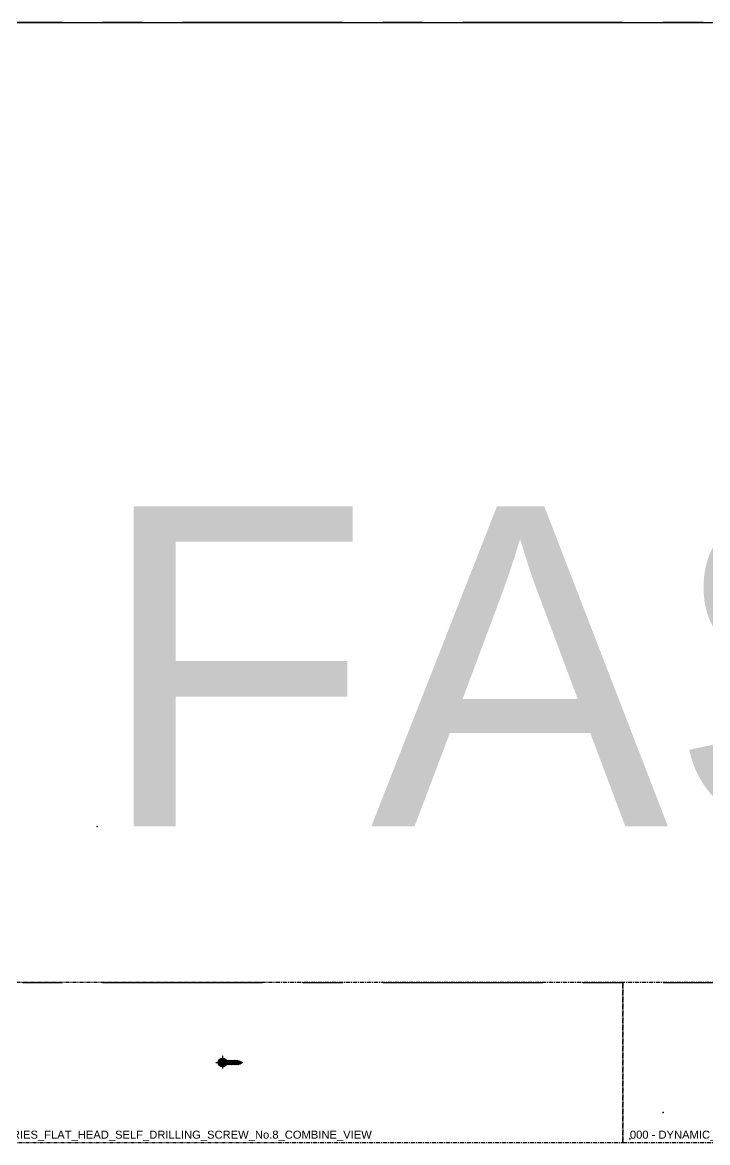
# Model space of a CAD drawing. Header units: millimetres. Extents: x -244126 to 368105, y -173968 to 259060.
# Drawn here: x 159134 to 159990, y -37558 to -36158 of the extents above; entities that cross this region are included whole.
import ezdxf

# ---------------------------------------------------------------- set-up
doc = ezdxf.new("R2010")
doc.units = ezdxf.units.MM
doc.header["$MEASUREMENT"] = 0
doc.linetypes.add('005_GG_TA_LINE', pattern=[13.75, 5, -1.25, 1.25, -1.25, 5])
doc.linetypes.add('HIDDEN', pattern=[9.525, 6.35, -3.175])
doc.layers.add('000 - H A T C H', color=8, linetype='Continuous')
doc.layers.add('001 - ASCESSORIES', color=1, linetype='Continuous')
doc.styles.add('Cetury Gothic', font='GOTHIC.TTF')
doc.styles.get("Standard").update_dxf_attribs({"font": 'arial.ttf'})

# ---------------------------------------------------------------- blocks, each defined once
blk = doc.blocks.new('000 - DYNAMIC_VIEW_ASSCESSORIES_FLAT_HEAD_SELF_DRILLING_SCREW_No.8_TOP_VIEW')
at = {"layer": '000 - H A T C H'}
h = blk.add_hatch(color=250, dxfattribs=at)
h.dxf.hatch_style = 1
edge = h.paths.add_edge_path()
edge.add_arc((0, 0), 5.4, 0, 360)
at = {"layer": '001 - ASCESSORIES', "color": 0}
for p, q in [((-1.3, 0.7), (-4.5, 0.7)), ((-0.7, 4.5), (-0.7, 1.3)), ((0.7, 1.3), (0.7, 4.5)), ((4.5, 0.7), (1.3, 0.7)), ((-4.5, -0.7), (-1.3, -0.7)), ((-0.7, -1.3), (-0.7, -4.5)), ((0.7, -4.5), (0.7, -1.3)), ((1.3, -0.7), (4.5, -0.7))]:
    blk.add_line(p, q, dxfattribs=at)
blk.add_circle((0, 0), 5.4, dxfattribs=at)
for centre, radius, start, end in [((0, 0), 4.6, 171.4252, 188.5748), ((-1.3, 1.3), 0.574, 270, 0), ((0, 0), 4.6, 81.4252, 98.5748), ((1.3, 1.3), 0.574, 180, 270), ((0, 0), 4.6, 351.4252, 8.5748), ((-1.3, -1.3), 0.574, 0, 90), ((0, 0), 4.6, 261.4252, 278.5748), ((1.3, -1.3), 0.574, 90, 180)]:
    blk.add_arc(centre, radius, start, end, dxfattribs=at)
at = {"layer": 'Defpoints', "color": 250, "linetype": 'HIDDEN'}
for p, q in [((-8.6, 0), (8.6, 0)), ((0, 8.6), (0, -8.6))]:
    blk.add_line(p, q, dxfattribs=at)
blk = doc.blocks.new('000 - DYNAMIC_VIEW_ASSCESSORIES_FLAT_HEAD_SELF_DRILLING_SCREW_No.8x19mm._SIDE_VIEW')
at = {"layer": '001 - ASCESSORIES', "color": 0}
for p, q in [((-0.3, -5.4), (-0.3, 5.4)), ((0, 5.4), (-0.3, 5.4)), ((0, -5.4), (0, 5.4)), ((3.1, 2.9), (0, 5.4)), ((1.7, 0.9), (0, 2.3)), ((1.7, 0.9), (0, 0.9)), ((0, -0.9), (0, 0.9)), ((1.7, 0.9), (1.7, -0.9)), ((4.6, 2.4), (3.1, 2.9)), ((3.1, -2.9), (3.1, 2.9)), ((6.1, -2.9), (4.8, 2.9)), ((6.8, 2.3), (5.4, 2.3)), ((8.4, -2.9), (7.1, 2.9)), ((9.1, 2.3), (7.7, 2.3)), ((10.7, -2.9), (9.4, 2.9)), ((11.4, 2.3), (9.9, 2.3)), ((13, -2.9), (11.7, 2.9)), ((13.7, 2.3), (12.2, 2.3)), ((15.3, -2.9), (14, 2.9)), ((16, 2.3), (14.5, 2.3)), ((17.6, -2.9), (16.3, 2.9)), ((18.3, 2.3), (16.8, 2.3)), ((19.8, -2.7), (18.6, 2.9)), ((19.2, 2.1), (20.8, 1.5)), ((22, -1.9), (21.1, 2.1)), ((21.7, 1.2), (24.9, 0)), ((0, -5.4), (-0.3, -5.4)), ((1.7, -0.9), (0, -2.3)), ((1.7, -0.9), (0, -0.9)), ((0, -5.4), (3.1, -2.9)), ((3.1, -2.9), (5.2, -2.3)), ((5.6, -2.3), (5.2, -2.3)), ((7.9, -2.3), (6.4, -2.3)), ((10.2, -2.3), (8.7, -2.3)), ((12.5, -2.3), (11, -2.3)), ((14.8, -2.3), (13.3, -2.3)), ((17.1, -2.3), (15.6, -2.3)), ((18.8, -2.3), (17.9, -2.3)), ((18.8, -2.3), (19.3, -2.1)), ((20.1, -1.8), (21.4, -1.3)), ((22.2, -1), (24.9, 0))]:
    blk.add_line(p, q, dxfattribs=at)
for points in [[(5.6, -2.3), (4.5, 2.3, 0.222712), (4.8, 2.9, -0.168799), (5.4, 2.3), (6.4, -2.3, -0.16927), (6.1, -2.9, 0.183704)], [(7.9, -2.3), (6.8, 2.3, 0.222712), (7.1, 2.9, -0.168799), (7.7, 2.3), (8.7, -2.3, -0.16927), (8.4, -2.9, 0.183704)], [(10.2, -2.3), (9.1, 2.3, 0.222712), (9.4, 2.9, -0.168799), (9.9, 2.3), (11, -2.3, -0.16927), (10.7, -2.9, 0.183704)], [(12.5, -2.3), (11.4, 2.3, 0.222712), (11.7, 2.9, -0.168799), (12.2, 2.3), (13.3, -2.3, -0.16927), (13, -2.9, 0.183704)], [(14.8, -2.3), (13.7, 2.3, 0.222712), (14, 2.9, -0.168799), (14.5, 2.3), (15.6, -2.3, -0.16927), (15.3, -2.9, 0.183704)], [(17.1, -2.3), (16, 2.3, 0.222712), (16.3, 2.9, -0.168799), (16.8, 2.3), (17.9, -2.3, -0.16927), (17.6, -2.9, 0.183704)], [(19.3, -2.1), (18.3, 2.3, 0.222712), (18.6, 2.9, -0.168799), (19.1, 2.3), (20.1, -2.1, -0.16927), (19.8, -2.7, 0.183704)], [(21.4, -1.3), (20.8, 1.5, 0.222712), (21.1, 2.1, -0.168799), (21.6, 1.5), (22.2, -1.3, -0.16927), (22, -1.9, 0.183704)]]:
    blk.add_lwpolyline(points, format="xyb", close=True, dxfattribs=at)
at = {"layer": 'Defpoints', "color": 250, "insert": (12.9, 0), "char_height": 1.149, "width": 68.574, "attachment_point": 2, "rotation": 90, "style": 'Cetury Gothic'}
blk.add_mtext('\\A1;{\\H2.1x;\\C150;\\S3/4;\\H0.47634x; }', dxfattribs=at)
blk = doc.blocks.new('000 - DYNAMIC_VIEW_ASSCESSORIES_FLAT_HEAD_SELF_DRILLING_SCREW_No.8_SIDE_VIEW')
at = {"layer": '001 - ASCESSORIES'}
for p, q in [((-0.3, -5.4), (-0.3, 5.4)), ((0, 5.4), (-0.3, 5.4)), ((0, -5.4), (0, 5.4)), ((0, -0.9), (0, 0.9)), ((0, -5.4), (-0.3, -5.4))]:
    blk.add_line(p, q, dxfattribs=at)
at = {"layer": '001 - ASCESSORIES', "color": 0, "linetype": 'ByBlock'}
for p, q in [((3.1, 2.9), (0, 5.4)), ((1.7, 0.9), (0, 2.3)), ((1.7, 0.9), (0, 0.9)), ((1.7, 0.9), (1.7, -0.9)), ((3.1, -2.9), (3.1, 2.9)), ((1.7, -0.9), (0, -2.3)), ((1.7, -0.9), (0, -0.9)), ((0, -5.4), (3.1, -2.9))]:
    blk.add_line(p, q, dxfattribs=at)
blk = doc.blocks.new('*U4282')
at = {"layer": '001 - ASCESSORIES', "color": 0}
for name in ['000 - DYNAMIC_VIEW_ASSCESSORIES_FLAT_HEAD_SELF_DRILLING_SCREW_No.8_TOP_VIEW', '000 - DYNAMIC_VIEW_ASSCESSORIES_FLAT_HEAD_SELF_DRILLING_SCREW_No.8x19mm._SIDE_VIEW', '000 - DYNAMIC_VIEW_ASSCESSORIES_FLAT_HEAD_SELF_DRILLING_SCREW_No.8_SIDE_VIEW']:
    blk.add_blockref(name, (0, 0), dxfattribs=at)
blk = doc.blocks.new('*U1761')
at = {"color": 0, "linetype": '005_GG_TA_LINE'}
blk.add_lwpolyline([(0, 0), (1000, 0), (1000, 200), (0, 200)], close=True, dxfattribs=at)
for p in [(50, 37.5), (8.6, 4.9)]:
    blk.add_point(p, dxfattribs=at)
blk.add_attdef('NAMEBLK', (8.6, 4.9), '', height=10, dxfattribs=at)
blk = doc.blocks.new('*U1764')
at = {"color": 0, "linetype": '005_GG_TA_LINE'}
blk.add_lwpolyline([(0, 0), (200, 0), (200, 30), (0, 30)], close=True, dxfattribs=at)
blk.add_point((8.582, 4.878), dxfattribs=at)
blk.add_attdef('NAMEBLK', (8.582, 4.878), '', height=10, dxfattribs=at)

msp = doc.modelspace()

# ---------------------------------------------------------------- linework, layer by layer
at = {"color": 8}
msp.add_ray((122184.76531, -36157.80393), (1, 0), dxfattribs=at)

# ---------------------------------------------------------------- block references
at = {"color": 3}
msp.add_blockref('*U4282', (159384.1015, -37457.80393), dxfattribs=at)
at = {"layer": '001 - ASCESSORIES', "linetype": '005_GG_TA_LINE', "xscale": 40, "yscale": 40, "zscale": 40}
msp.add_blockref('*U1764', (158884.1015, -37357.80393), dxfattribs=at).add_auto_attribs({'NAMEBLK': 'FASTENING '})
at = {"layer": '001 - ASCESSORIES', "linetype": '005_GG_TA_LINE'}
for p, values in [((158884.1015, -37557.80393), {'NAMEBLK': '000 - DYNAMIC_VIEW_ASSCESSORIES_FLAT_HEAD_SELF_DRILLING_SCREW_No.8_COMBINE_VIEW'}), ((159884.1015, -37557.80393), {'NAMEBLK': '000 - DYNAMIC_VIEW_ASSCESSORIES_PHILLIPS_HEAD_SELF_DRILLING_SCREW_No.8_COMBINE_VIEW'})]:
    msp.add_blockref('*U1761', p, dxfattribs=at).add_auto_attribs(values)

doc.saveas('drawing.dxf')
